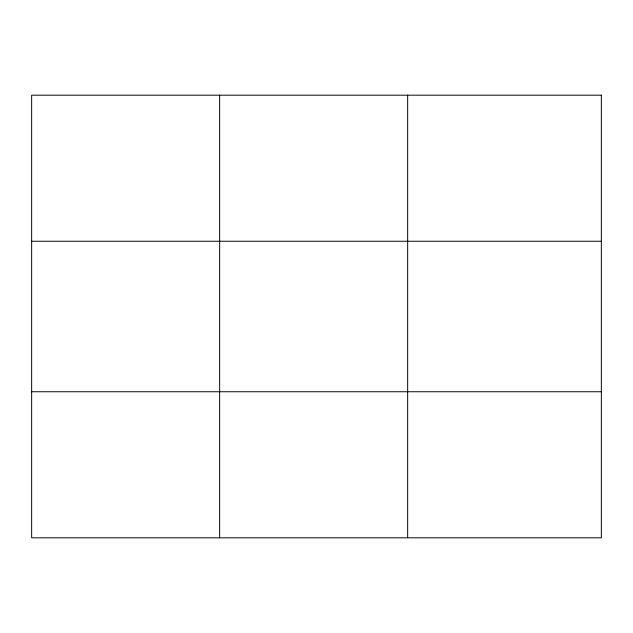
<?xml version="1.0" encoding="UTF-8"?>
<svg xmlns="http://www.w3.org/2000/svg" width="633" height="633" viewBox="0 0 633 633"><rect width="100%" height="100%" fill="white"/><g stroke="black" fill="none" stroke-linecap="round" stroke-linejoin="round"><path stroke-width="0.95" d="M407.652 95.187L407.652 537.813M31.65 241.252L601.35 241.252M31.65 391.748L601.35 391.748M219.651 95.187L219.651 537.813M601.35 95.187L601.35 537.813L31.65 537.813L31.65 95.187L601.35 95.187"/></g></svg>
